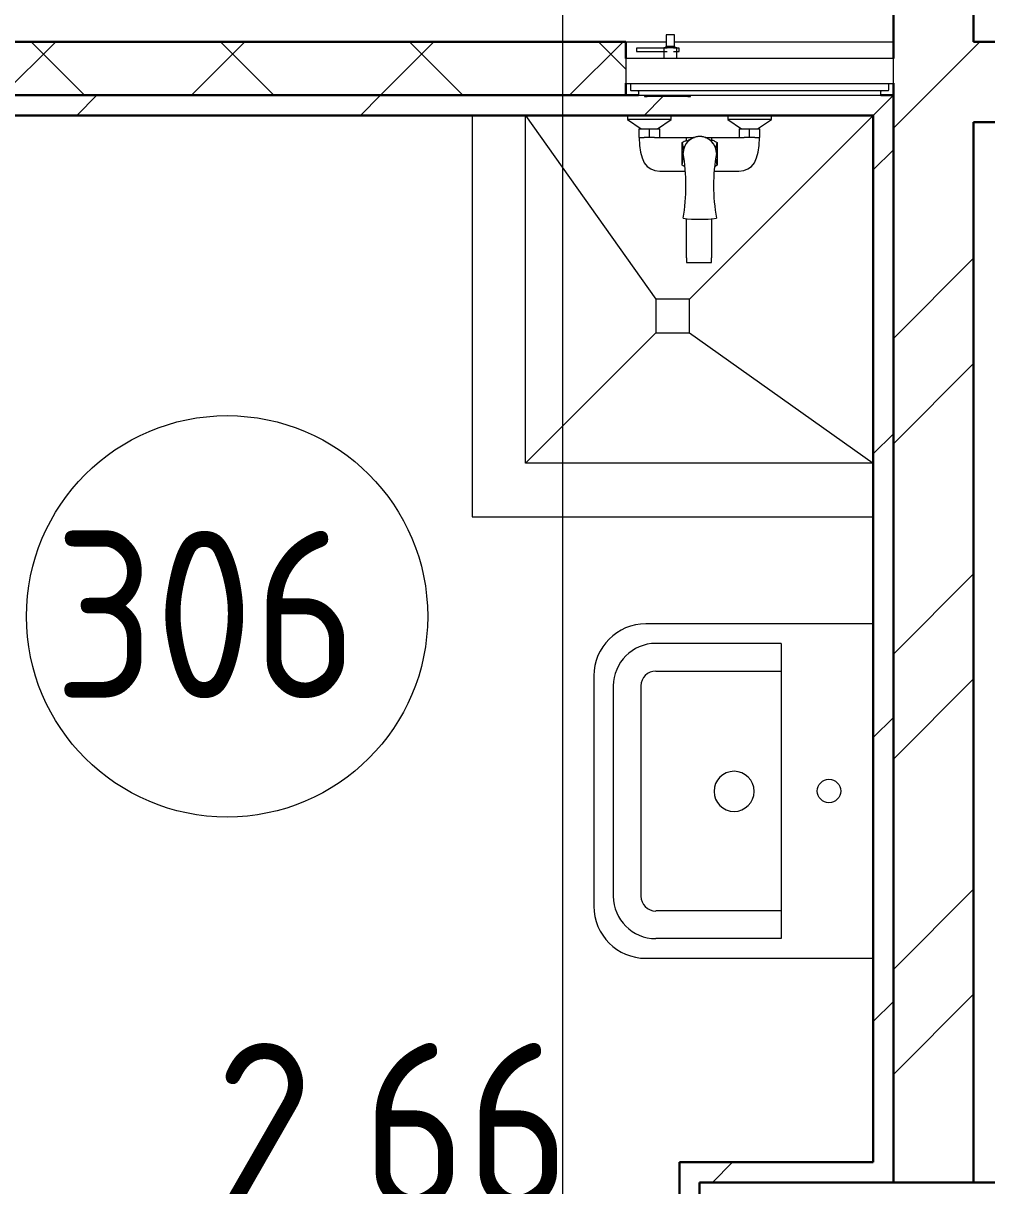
# Model space of a CAD drawing. Header units: millimetres. Extents: x -1073752 to 1436911, y -1379358 to 94781.
# Drawn here: x -906254 to -904813, y -1122198 to -1120460 of the extents above; entities that cross this region are included whole.
import ezdxf

# ---------------------------------------------------------------- set-up
doc = ezdxf.new("R2010")
doc.units = ezdxf.units.MM
doc.linetypes.add('ADSK_Линия сетки', pattern=[25, 20, -2.5, 0, -2.5])
for name, color, linetype, lineweight in [('Марки помещений', 7, 'Continuous', 20), ('Обобщенные модели', 252, 'Continuous', 18), ('Оборудование', 7, 'Continuous', 18), ('Оси', 252, 'Continuous', 9), ('Сантехника', 252, 'Continuous', 9), ('Стены наружные', 7, 'Continuous', 18)]:
    doc.layers.add(name, color=color, linetype=linetype, lineweight=lineweight)
doc.styles.add('GOST Common_2', font='', dxfattribs={"width": 0.9, "height": 250})
doc.styles.get('GOST Common_2').set_extended_font_data('GOST type B')

# ---------------------------------------------------------------- blocks, each defined once
blk = doc.blocks.new('3 этаж')
at = {"layer": 'Марки помещений', "color": 251, "true_color": 0x636466}
blk.add_circle((260644.4, -8122.3), 300, dxfattribs=at)
at = {"layer": 'Обобщенные модели', "color": 251, "true_color": 0x636466}
for p, q in [((261010.8, -7373.4), (261010.8, -7973.4)), ((261090.8, -7893.4), (261090.8, -7373.4)), ((261090.8, -7373.4), (261285.8, -7648.4)), ((261610.8, -7373.4), (261335.8, -7648.4)), ((261335.8, -7648.4), (261285.8, -7648.4)), ((261285.8, -7648.4), (261285.8, -7698.4)), ((261335.8, -7698.4), (261335.8, -7648.4)), ((261090.8, -7893.4), (261285.8, -7698.4)), ((261285.8, -7698.4), (261335.8, -7698.4)), ((261335.8, -7698.4), (261610.8, -7893.4)), ((261610.8, -7893.4), (261090.8, -7893.4)), ((261010.8, -7973.4), (261610.8, -7973.4)), ((261610.8, -8133.4), (261270.8, -8133.4)), ((261472.8, -8162.9), (261285.6, -8162.9)), ((261472.8, -8162.9), (261472.8, -8604)), ((261192.8, -8211.4), (261192.8, -8383.5)), ((261285.6, -8204.2), (261472.8, -8204.2)), ((261222.1, -8540.5), (261222.1, -8226.4)), ((261263.4, -8540.5), (261263.4, -8226.4)), ((261192.8, -8383.5), (261192.8, -8555.5)), ((261472.8, -8562.7), (261285.6, -8562.7)), ((261472.8, -8604), (261285.6, -8604)), ((261270.8, -8633.5), (261610.8, -8633.5))]:
    blk.add_line(p, q, dxfattribs=at)
blk.add_circle((261544.5, -8383.4), 17.5, dxfattribs=at)
at = {"layer": 'Обобщенные модели', "color": 251, "lineweight": 9, "true_color": 0x636466}
for centre, radius, start, end in [((261351.2, -7429.9), 24.9, 0, 180), ((261054, -7478.5), 276.6, 349.8828, 10.1172), ((261648.5, -7478.5), 276.6, 169.8828, 190.1172), ((261351.2, -7342.8), 186, 262.307, 277.693)]:
    blk.add_arc(centre, radius, start, end, dxfattribs=at)
at = {"layer": 'Обобщенные модели', "color": 251, "true_color": 0x636466}
for centre, radius, start, end in [((261270.8, -8211.4), 78, 90, 180), ((261285.6, -8226.4), 63.6, 90, 180), ((261285.6, -8226.4), 22.3, 90, 180), ((261402.6, -8383.9), 30, 90, 270), ((261402.6, -8383.9), 30, 270, 90), ((261285.6, -8540.5), 63.6, 180, 270), ((261285.6, -8540.5), 22.3, 180, 270), ((261270.8, -8555.5), 78, 180, 270)]:
    blk.add_arc(centre, radius, start, end, dxfattribs=at)
at = {"layer": 'Обобщенные модели', "color": 251, "lineweight": 9, "true_color": 0x636466}
for points, knots in [([(261329, -7418.8), (261328.8, -7419.2), (261328.4, -7420), (261327.9, -7421.1), (261327.7, -7421.8), (261327.6, -7422)], [0.71428571, 0.71428571, 0.71428571, 0.71428571, 0.75, 0.78571429, 0.80227909, 0.80227909, 0.80227909, 0.80227909]), ([(261331.7, -7414.5), (261331.5, -7414.8), (261331.1, -7415.3), (261330.7, -7415.9), (261330.5, -7416.2)], [0.58294052, 0.58294052, 0.58294052, 0.58294052, 0.60714286, 0.63719083, 0.63719083, 0.63719083, 0.63719083]), ([(261337.6, -7409.1), (261337.3, -7409.2), (261336.9, -7409.6), (261336.2, -7410), (261335.7, -7410.4), (261335.2, -7410.9), (261334.8, -7411.2), (261334.5, -7411.4), (261334.4, -7411.5)], [0.365798, 0.365798, 0.365798, 0.365798, 0.3928571, 0.4107143, 0.4285714, 0.4464286, 0.4642857, 0.4733784, 0.4733784, 0.4733784, 0.4733784]), ([(261343.4, -7406.3), (261343.2, -7406.3), (261342.5, -7406.6), (261341.7, -7406.9), (261340.8, -7407.3), (261340.4, -7407.5), (261340.2, -7407.6)], [0.1967317, 0.1967317, 0.1967317, 0.1967317, 0.21428571, 0.25, 0.26785714, 0.28571429, 0.28571429, 0.28571429, 0.28571429]), ([(261351.2, -7405), (261350.2, -7405), (261348.8, -7405.1), (261346.8, -7405.4), (261345.9, -7405.6), (261345.4, -7405.7)], [0, 0, 0, 0, 0.0714286, 0.1071429, 0.1428571, 0.1428571, 0.1428571, 0.1428571]), ([(261357, -7405.7), (261356.6, -7405.6), (261355.6, -7405.4), (261353.7, -7405.1), (261352.2, -7405), (261351.2, -7405)], [0.8571429, 0.8571429, 0.8571429, 0.8571429, 0.8928571, 0.9285714, 1, 1, 1, 1]), ([(261362.2, -7407.6), (261362, -7407.5), (261361.6, -7407.3), (261360.8, -7406.9), (261359.9, -7406.6), (261359.3, -7406.3), (261359.1, -7406.3)], [0.71428571, 0.71428571, 0.71428571, 0.71428571, 0.73214286, 0.75, 0.78571429, 0.8032683, 0.8032683, 0.8032683, 0.8032683]), ([(261368, -7411.5), (261367.9, -7411.4), (261367.5, -7411.1), (261366.9, -7410.6), (261366.2, -7410), (261365.6, -7409.6), (261365.1, -7409.2), (261364.9, -7409.1)], [0.5266216, 0.5266216, 0.5266216, 0.5266216, 0.5357143, 0.5714286, 0.5892857, 0.6071429, 0.634202, 0.634202, 0.634202, 0.634202]), ([(261372, -7416.2), (261371.8, -7415.9), (261371.3, -7415.2), (261370.8, -7414.5), (261370.5, -7414.2)], [0.36280917, 0.36280917, 0.36280917, 0.36280917, 0.39285714, 0.42857143, 0.42857143, 0.42857143, 0.42857143]), ([(261374.8, -7422), (261374.8, -7421.8), (261374.5, -7421.1), (261374.1, -7420), (261373.7, -7419.2), (261373.5, -7418.8)], [0.19772091, 0.19772091, 0.19772091, 0.19772091, 0.21428571, 0.25, 0.28571429, 0.28571429, 0.28571429, 0.28571429])]:
    blk.add_open_spline(points, degree=3, knots=knots, dxfattribs=at)
for points in [[(261327, -7424.1), (261326.6, -7426), (261326.3, -7427.9), (261326.3, -7429.9)], [(261376.1, -7429.9), (261376.1, -7427.9), (261375.9, -7426), (261375.4, -7424.1)]]:
    blk.add_open_spline(points, degree=3, dxfattribs=at)
at = {"layer": 'Оборудование', "color": 251, "true_color": 0x636466}
for p, q in [((261301.2, -7253.1), (261301.2, -7270.6)), ((261313.4, -7253.1), (261301.2, -7253.1)), ((261313.4, -7270.6), (261313.4, -7253.1)), ((261256.6, -7273.1), (261256.6, -7278.1)), ((261302.5, -7273.1), (261256.6, -7273.1)), ((261256.6, -7278.1), (261302.5, -7278.1)), ((261297.6, -7272.5), (261297.6, -7288.4)), ((261316.9, -7272.5), (261297.6, -7272.5)), ((261301.2, -7270.6), (261299.2, -7272.5)), ((261313.4, -7270.6), (261301.2, -7270.6)), ((261320.4, -7273.1), (261312.1, -7273.1)), ((261312.1, -7278.1), (261320.4, -7278.1)), ((261315.3, -7272.5), (261313.4, -7270.6)), ((261316.9, -7288.4), (261316.9, -7272.5)), ((261320.4, -7278.1), (261320.4, -7273.1)), ((261240.8, -7288.4), (261240.8, -7324.8)), ((261640.8, -7288.4), (261240.8, -7288.4)), ((261640.8, -7324.8), (261640.8, -7288.4)), ((261241.7, -7325.7), (261639.9, -7325.7)), ((261247.8, -7325.7), (261247.8, -7335.5)), ((261633.8, -7335.5), (261633.8, -7325.7)), ((261248.7, -7336.4), (261632.8, -7336.4)), ((261259.8, -7338), (261259.8, -7343.4)), ((261259.8, -7343.4), (261621.8, -7343.4)), ((261268.8, -7343.4), (261268.8, -7345.4)), ((261268.8, -7345.4), (261272.8, -7345.4)), ((261333.3, -7345.4), (261272.8, -7345.4)), ((261333.3, -7345.4), (261337.3, -7345.4)), ((261337.3, -7345.4), (261337.3, -7343.4)), ((261640.8, -7343.4), (261357.9, -7626.3)), ((261621.8, -7343.4), (261621.8, -7338))]:
    blk.add_line(p, q, dxfattribs=at)
for points, knots in [([(261240.8, -7324.8), (261240.8, -7324.9), (261240.8, -7325.1), (261240.9, -7325.3), (261241, -7325.4), (261241.1, -7325.6), (261241.3, -7325.7), (261241.5, -7325.7), (261241.6, -7325.7), (261241.7, -7325.7)], [0, 0, 0, 0, 0.166667, 0.333333, 0.458333, 0.583333, 0.708333, 0.833333, 1, 1, 1, 1]), ([(261639.9, -7325.7), (261639.9, -7325.7), (261640.1, -7325.7), (261640.3, -7325.7), (261640.4, -7325.6), (261640.6, -7325.4), (261640.7, -7325.3), (261640.8, -7325.1), (261640.8, -7324.9), (261640.8, -7324.8)], [-1, -1, -1, -1, -0.833333, -0.75, -0.583333, -0.458333, -0.333333, -0.166667, 0, 0, 0, 0]), ([(261247.8, -7335.5), (261247.8, -7335.6), (261247.8, -7335.7), (261247.9, -7336), (261248, -7336.1), (261248.1, -7336.2), (261248.3, -7336.3), (261248.4, -7336.4), (261248.5, -7336.4), (261248.6, -7336.4), (261248.7, -7336.4)], [0, 0, 0, 0, 0.166667, 0.333333, 0.458333, 0.583333, 0.666667, 0.75, 0.833333, 1, 1, 1, 1]), ([(261258.2, -7336.4), (261258.4, -7336.4), (261258.6, -7336.5), (261258.8, -7336.6), (261259, -7336.6), (261259.2, -7336.8), (261259.3, -7336.9), (261259.5, -7337), (261259.6, -7337.2), (261259.7, -7337.4), (261259.8, -7337.6), (261259.8, -7337.8), (261259.8, -7338)], [0, 0, 0, 0, 0.166667, 0.25, 0.333333, 0.416667, 0.5, 0.583333, 0.666667, 0.75, 0.833333, 1, 1, 1, 1]), ([(261621.8, -7338), (261621.8, -7337.8), (261621.8, -7337.6), (261621.9, -7337.4), (261622, -7337.2), (261622.1, -7337), (261622.2, -7336.9), (261622.4, -7336.8), (261622.5, -7336.6), (261622.7, -7336.6), (261623, -7336.5), (261623.2, -7336.4), (261623.3, -7336.4)], [-1, -1, -1, -1, -0.833333, -0.75, -0.666667, -0.583333, -0.5, -0.416667, -0.333333, -0.25, -0.166667, 0, 0, 0, 0]), ([(261632.8, -7336.4), (261632.9, -7336.4), (261633, -7336.4), (261633.2, -7336.4), (261633.3, -7336.3), (261633.4, -7336.2), (261633.5, -7336.1), (261633.7, -7336), (261633.8, -7335.7), (261633.8, -7335.6), (261633.8, -7335.5)], [-1, -1, -1, -1, -0.833333, -0.75, -0.666667, -0.583333, -0.458333, -0.333333, -0.166667, 0, 0, 0, 0])]:
    blk.add_open_spline(points, degree=3, knots=knots, dxfattribs=at)
at = {"layer": 'Оси', "color": 251, "linetype": 'ADSK_Линия сетки', "ltscale": 200, "true_color": 0x636466}
blk.add_line((261145.8, -263.4), (261145.8, -31389.6), dxfattribs=at)
at = {"layer": 'Сантехника', "color": 251, "true_color": 0x636466}
for p, q in [((261243.3, -7373.4), (261243.3, -7379.8)), ((261243.3, -7379.8), (261263.8, -7393.4)), ((261308.3, -7379.8), (261243.3, -7379.8)), ((261287.8, -7393.4), (261308.3, -7379.8)), ((261308.3, -7379.8), (261308.3, -7373.4)), ((261393.2, -7373.4), (261393.2, -7379.8)), ((261393.2, -7379.8), (261413.8, -7393.4)), ((261458.3, -7379.8), (261393.2, -7379.8)), ((261437.8, -7393.4), (261458.3, -7379.8)), ((261458.3, -7379.8), (261458.3, -7373.4)), ((261260.8, -7393.4), (261275.8, -7393.4)), ((261260.8, -7406.4), (261260.8, -7393.4)), ((261275.8, -7393.4), (261290.8, -7393.4)), ((261275.8, -7393.4), (261275.8, -7406.4)), ((261290.8, -7393.4), (261290.8, -7406.4)), ((261410.8, -7393.4), (261425.8, -7393.4)), ((261410.8, -7406.4), (261410.8, -7393.4)), ((261425.8, -7393.4), (261440.8, -7393.4)), ((261425.8, -7406.4), (261425.8, -7393.4)), ((261440.8, -7393.4), (261440.8, -7406.4)), ((261260.6, -7406.5), (261267.9, -7406.5)), ((261275.8, -7406.4), (261267.9, -7406.4)), ((261283.7, -7406.4), (261275.8, -7406.4)), ((261283.7, -7406.5), (261331.6, -7406.4)), ((261324.9, -7448.1), (261324.9, -7414)), ((261324.9, -7414), (261326.8, -7426.7)), ((261331.6, -7411.7), (261331.6, -7406.4)), ((261331.6, -7406.4), (261343.4, -7406.4)), ((261359.1, -7406.4), (261368.7, -7406.4)), ((261368.7, -7406.4), (261368.7, -7410.8)), ((261368.7, -7406.4), (261417.9, -7406.5)), ((261375.4, -7424.3), (261377.3, -7414)), ((261377.3, -7414), (261377.3, -7448.1)), ((261425.8, -7406.4), (261417.9, -7406.4)), ((261433.7, -7406.4), (261425.8, -7406.4)), ((261433.7, -7406.5), (261440.6, -7406.5)), ((261324.9, -7448.1), (261326.7, -7434.4)), ((261377.3, -7448.1), (261375.5, -7437.3)), ((261291.4, -7456.7), (261328.7, -7456.7)), ((261373.8, -7456.7), (261409.8, -7456.7)), ((261331.6, -7586.2), (261331.6, -7527.4)), ((261368.7, -7527.6), (261368.7, -7586.2)), ((261331.6, -7586.2), (261331.6, -7593.4)), ((261331.6, -7593.4), (261368.7, -7593.4)), ((261368.7, -7593.4), (261368.7, -7586.2))]:
    blk.add_line(p, q, dxfattribs=at)
for points in [[(261260.6, -7406.5), (261260.6, -7439.9), (261270.9, -7456.7), (261291.4, -7456.7)], [(261324.9, -7414), (261325.9, -7413.4), (261328.1, -7412.1), (261330.4, -7411), (261331.6, -7410.5)], [(261331.6, -7411.7), (261333.7, -7410.5), (261335.9, -7409.5), (261338.2, -7408.7)], [(261365, -7409.2), (261366.3, -7409.6), (261367.5, -7410.2), (261368.7, -7410.8)], [(261368.7, -7409.8), (261370.3, -7410.4), (261373.3, -7411.7), (261376, -7413.2), (261377.3, -7414)], [(261409.8, -7456.7), (261430.4, -7456.7), (261440.6, -7439.9), (261440.6, -7406.5)], [(261328.2, -7450), (261327, -7449.4), (261325.9, -7448.8), (261324.9, -7448.1)], [(261377.3, -7448.1), (261376.4, -7448.7), (261375.4, -7449.3), (261374.4, -7449.8)]]:
    blk.add_open_spline(points, degree=3, dxfattribs=at)
at = {"layer": 'Стены наружные', "color": 251, "lineweight": 30, "true_color": 0x636466}
for p, q in [((261640.8, -7013.4), (261640.8, -7288.4)), ((261760.8, -7263.4), (261760.8, -7013.4)), ((261240.8, -7263.4), (260090.8, -7263.4)), ((261240.8, -7288.4), (261240.8, -7263.4)), ((262620.8, -7263.4), (261760.8, -7263.4)), ((261240.8, -7343.4), (261240.8, -7325.1)), ((261640.8, -8968.4), (261640.8, -7325.1)), ((260090.8, -7343.4), (261259.8, -7343.4)), ((261640.8, -7343.4), (261621.8, -7343.4)), ((260120.8, -7373.4), (261610.8, -7373.4)), ((261610.8, -7373.4), (261610.8, -8938.4)), ((261760.8, -8968.4), (261760.8, -7383.4)), ((261760.8, -7383.4), (262740.8, -7383.4)), ((261610.8, -8938.4), (261320.8, -8938.4)), ((261320.8, -8938.4), (261320.8, -9208.4)), ((261350.8, -9238.4), (261350.8, -8968.4)), ((261350.8, -8968.4), (262303.3, -8968.4))]:
    blk.add_line(p, q, dxfattribs=at)
at = {"layer": 'Стены наружные', "color": 251, "linetype": 'Continuous', "lineweight": 9, "true_color": 0x636466}
for p, q in [((260308.1, -7343.4), (260388.1, -7263.4)), ((260431.4, -7343.4), (260351.4, -7263.4)), ((260591, -7343.4), (260671, -7263.4)), ((260714.3, -7343.4), (260634.3, -7263.4)), ((260873.8, -7343.4), (260953.8, -7263.4)), ((260997.1, -7343.4), (260917.1, -7263.4)), ((261156.6, -7343.4), (261236.6, -7263.4)), ((261240.8, -7304.3), (261200, -7263.4)), ((261760.8, -7272.8), (261770.2, -7263.4)), ((261640.8, -7392.8), (261760.8, -7272.8)), ((260419.5, -7373.4), (260449.5, -7343.4)), ((260843.8, -7373.4), (260873.8, -7343.4)), ((261268.1, -7373.4), (261296.1, -7345.4)), ((261610.8, -7455), (261640.8, -7425)), ((261640.8, -7707.1), (261760.8, -7587.1)), ((261640.8, -7864.3), (261760.8, -7744.3)), ((261610.8, -7879.3), (261640.8, -7849.3)), ((261640.8, -8178.6), (261760.8, -8058.6)), ((261640.8, -8335.7), (261760.8, -8215.7)), ((261610.8, -8303.5), (261640.8, -8273.5)), ((261640.8, -8650.1), (261760.8, -8530.1)), ((261640.8, -8807.2), (261760.8, -8687.2)), ((261610.8, -8727.8), (261640.8, -8697.8)), ((261370.1, -8968.4), (261400.1, -8938.4))]:
    blk.add_line(p, q, dxfattribs=at)
at = {"layer": 'Стены наружные', "color": 251, "true_color": 0x636466}
for p, q in [((261240.8, -7263.4), (261301.2, -7263.4)), ((261313.4, -7263.4), (261640.8, -7263.4))]:
    blk.add_line(p, q, dxfattribs=at)
at = {"layer": 'Марки помещений', "color": 251, "true_color": 0x636466, "style": 'GOST Common_2', "width": 0.9}
for s, p in [('306', (260385.7, -8244.6)), ('%%U2,66', (260626.9, -9010.1))]:
    blk.add_text(s, height=250, dxfattribs=at).set_placement(p)

msp = doc.modelspace()

# ---------------------------------------------------------------- block references
msp.add_blockref('3 этаж', (-1166593.9, -1113224.3))

doc.saveas('drawing.dxf')
